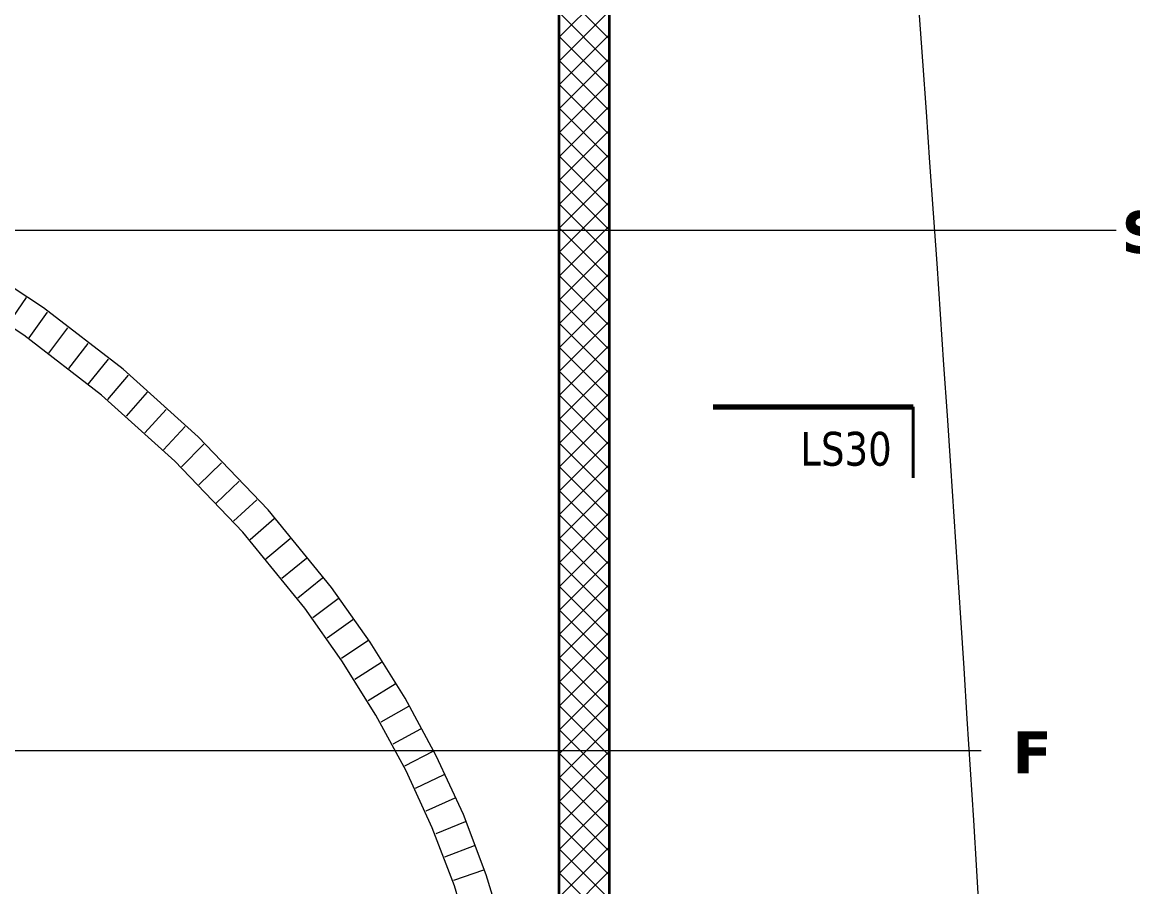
# Model space of a CAD drawing. Extents: x -1907 to 937, y -179 to 966.
# Drawn here: x 187.4 to 318.9, y 515.8 to 618.2 of the extents above; entities that cross this region are included whole.
import ezdxf
from ezdxf.lldxf.tags import DXFTag

# ---------------------------------------------------------------- set-up
doc = ezdxf.new("R2010")
doc.units = 0
doc.layers.get('0').update_dxf_attribs({"lineweight": 13})
for name, color, linetype, lineweight, true_color in [('A-DETL-____-OTLN', 5, 'Continuous', 9, 0x0000ff), ('EL01_WAN_Röhre Boden', 7, 'Continuous', 13, 0xff6666), ('G-____-____-SYMB', 7, 'Strichpunkt - Weit', 5, 0x008080), ('S-GRID-____-IDEN', 7, 'Continuous', 9, 0x5555aa)]:
    doc.layers.add(name, color=color, linetype=linetype, lineweight=lineweight, true_color=true_color)
for name, color, linetype, lineweight in [('A-WALL-____-MCUT', 7, 'Continuous', 35), ('A-WALL-____-PATT', 7, 'Continuous', 35), ('S-GRID-____-OTLN', 7, 'Continuous', 5)]:
    doc.layers.add(name, color=color, linetype=linetype, lineweight=lineweight)
doc.styles.get("Standard").update_dxf_attribs({"font": 'arial.ttf'})
tags = doc.linetypes.add('_Rasterlinie_', pattern=[0.375, 0.2, -0.05, 0.075, -0.05]).pattern_tags.tags
tags[10:11] = [DXFTag(74, 4), DXFTag(75, 0), DXFTag(340, '0'), DXFTag(46, 1.0), DXFTag(50, 0.0), DXFTag(44, 0.0), DXFTag(45, 0.0)]
tags[8:9] = [DXFTag(74, 4), DXFTag(75, 0), DXFTag(340, '0'), DXFTag(46, 1.0), DXFTag(50, 0.0), DXFTag(44, 0.0), DXFTag(45, 0.0)]
tags[6:7] = [DXFTag(74, 4), DXFTag(75, 0), DXFTag(340, '0'), DXFTag(46, 1.0), DXFTag(50, 0.0), DXFTag(44, 0.0), DXFTag(45, 0.0)]
tags[4:5] = [DXFTag(74, 4), DXFTag(75, 0), DXFTag(340, '0'), DXFTag(46, 1.0), DXFTag(50, 0.0), DXFTag(44, 0.0), DXFTag(45, 0.0)]
tags = doc.linetypes.add('_Schnittlinie_', pattern=[0.3, 0.15, -0.05, 0.05, -0.05]).pattern_tags.tags
tags[10:11] = [DXFTag(74, 4), DXFTag(75, 0), DXFTag(340, '0'), DXFTag(46, 1.0), DXFTag(50, 0.0), DXFTag(44, 0.0), DXFTag(45, 0.0)]
tags[8:9] = [DXFTag(74, 4), DXFTag(75, 0), DXFTag(340, '0'), DXFTag(46, 1.0), DXFTag(50, 0.0), DXFTag(44, 0.0), DXFTag(45, 0.0)]
tags[6:7] = [DXFTag(74, 4), DXFTag(75, 0), DXFTag(340, '0'), DXFTag(46, 1.0), DXFTag(50, 0.0), DXFTag(44, 0.0), DXFTag(45, 0.0)]
tags[4:5] = [DXFTag(74, 4), DXFTag(75, 0), DXFTag(340, '0'), DXFTag(46, 1.0), DXFTag(50, 0.0), DXFTag(44, 0.0), DXFTag(45, 0.0)]
tags = doc.linetypes.add('_Strichliert - Fein_', pattern=[0.15, 0.1, -0.05]).pattern_tags.tags
tags[6:7] = [DXFTag(74, 4), DXFTag(75, 0), DXFTag(340, '0'), DXFTag(46, 1.0), DXFTag(50, 0.0), DXFTag(44, 0.0), DXFTag(45, 0.0)]
tags[4:5] = [DXFTag(74, 4), DXFTag(75, 0), DXFTag(340, '0'), DXFTag(46, 1.0), DXFTag(50, 0.0), DXFTag(44, 0.0), DXFTag(45, 0.0)]
tags = doc.linetypes.add('ACAD_ISO03W100', pattern=[30, 12, -18]).pattern_tags.tags
tags[6:7] = [DXFTag(74, 4), DXFTag(75, 0), DXFTag(340, '0'), DXFTag(46, 0.0), DXFTag(50, 0.0), DXFTag(44, 0.0), DXFTag(45, 0.0)]
tags[4:5] = [DXFTag(74, 4), DXFTag(75, 0), DXFTag(340, '0'), DXFTag(46, 0.0), DXFTag(50, 0.0), DXFTag(44, 0.0), DXFTag(45, 0.0)]
tags = doc.linetypes.add('Strichpunkt - Weit', pattern=[0.5, 0.2, -0.15, 0, -0.15]).pattern_tags.tags
tags[10:11] = [DXFTag(74, 4), DXFTag(75, 0), DXFTag(340, '0'), DXFTag(46, 1.0), DXFTag(50, 0.0), DXFTag(44, 0.0), DXFTag(45, 0.0)]
tags[8:9] = [DXFTag(74, 4), DXFTag(75, 0), DXFTag(340, '0'), DXFTag(46, 1.0), DXFTag(50, 0.0), DXFTag(44, 0.0), DXFTag(45, 0.0)]
tags[6:7] = [DXFTag(74, 4), DXFTag(75, 0), DXFTag(340, '0'), DXFTag(46, 1.0), DXFTag(50, 0.0), DXFTag(44, 0.0), DXFTag(45, 0.0)]
tags[4:5] = [DXFTag(74, 4), DXFTag(75, 0), DXFTag(340, '0'), DXFTag(46, 1.0), DXFTag(50, 0.0), DXFTag(44, 0.0), DXFTag(45, 0.0)]

# ---------------------------------------------------------------- blocks, each defined once
blk = doc.blocks.new('Referenz-A0UJ2810XE', base_point=(-1920.13, -159.41))
at = {"layer": 'A-DETL-____-OTLN', "color": 0, "linetype": '_Strichliert - Fein_', "ltscale": 0.13}
blk.add_ellipse((-9410.42, -82.72), major_axis=(9711.22, 594.45), ratio=1, start_param=0, end_param=0.039487, dxfattribs=at)
at = {"layer": 'A-WALL-____-MCUT', "color": 0, "linetype": 'Continuous', "ltscale": 0.35}
for p, q in [((256.94, 218.65), (256.94, 893.75)), ((250.94, 622.05), (250.94, 490.05))]:
    blk.add_line(p, q, dxfattribs=at)
at = {"layer": 'A-WALL-____-PATT', "color": 0, "linetype": 'Continuous', "lineweight": 9, "ltscale": 0.13}
for p, q in [((250.94, 616.37), (256.94, 622.37)), ((256.94, 616.18), (250.94, 622.18)), ((250.94, 613.54), (256.94, 619.54)), ((256.94, 613.35), (250.94, 619.35)), ((250.94, 610.71), (256.94, 616.71)), ((256.94, 610.52), (250.94, 616.52)), ((250.94, 607.88), (256.94, 613.88)), ((256.94, 607.69), (250.94, 613.69)), ((250.94, 605.05), (256.94, 611.05)), ((256.94, 604.86), (250.94, 610.86)), ((250.94, 602.22), (256.94, 608.22)), ((256.94, 602.04), (250.94, 608.04)), ((250.94, 599.4), (256.94, 605.4)), ((256.94, 599.21), (250.94, 605.21)), ((250.94, 596.57), (256.94, 602.57)), ((256.94, 596.38), (250.94, 602.38)), ((250.94, 593.74), (256.94, 599.74)), ((256.94, 593.55), (250.94, 599.55)), ((250.94, 590.91), (256.94, 596.91)), ((256.94, 590.72), (250.94, 596.72)), ((250.94, 588.08), (256.94, 594.08)), ((256.94, 587.89), (250.94, 593.89)), ((250.94, 585.25), (256.94, 591.25)), ((256.94, 585.07), (250.94, 591.07)), ((250.94, 582.43), (256.94, 588.43)), ((256.94, 582.24), (250.94, 588.24)), ((250.94, 579.6), (256.94, 585.6)), ((256.94, 579.41), (250.94, 585.41)), ((250.94, 576.77), (256.94, 582.77)), ((256.94, 576.58), (250.94, 582.58)), ((250.94, 573.94), (256.94, 579.94)), ((256.94, 573.75), (250.94, 579.75)), ((250.94, 571.11), (256.94, 577.11)), ((256.94, 570.92), (250.94, 576.92)), ((250.94, 568.28), (256.94, 574.28)), ((256.94, 568.09), (250.94, 574.09)), ((250.94, 565.46), (256.94, 571.46)), ((256.94, 565.27), (250.94, 571.27)), ((250.94, 562.63), (256.94, 568.63)), ((256.94, 562.44), (250.94, 568.44)), ((250.94, 559.8), (256.94, 565.8)), ((256.94, 559.61), (250.94, 565.61)), ((250.94, 556.97), (256.94, 562.97)), ((256.94, 556.78), (250.94, 562.78)), ((250.94, 554.14), (256.94, 560.14)), ((256.94, 553.95), (250.94, 559.95)), ((250.94, 551.31), (256.94, 557.31)), ((256.94, 551.12), (250.94, 557.12)), ((250.94, 548.48), (256.94, 554.48)), ((256.94, 548.3), (250.94, 554.3)), ((250.94, 545.66), (256.94, 551.66)), ((256.94, 545.47), (250.94, 551.47)), ((250.94, 542.83), (256.94, 548.83)), ((256.94, 542.64), (250.94, 548.64)), ((250.94, 540), (256.94, 546)), ((256.94, 539.81), (250.94, 545.81)), ((250.94, 537.17), (256.94, 543.17)), ((256.94, 536.98), (250.94, 542.98)), ((250.94, 534.34), (256.94, 540.34)), ((256.94, 534.15), (250.94, 540.15)), ((250.94, 531.51), (256.94, 537.51)), ((256.94, 531.33), (250.94, 537.33)), ((250.94, 528.69), (256.94, 534.69)), ((256.94, 528.5), (250.94, 534.5)), ((250.94, 525.86), (256.94, 531.86)), ((256.94, 525.67), (250.94, 531.67)), ((250.94, 523.03), (256.94, 529.03)), ((256.94, 522.84), (250.94, 528.84)), ((250.94, 520.2), (256.94, 526.2)), ((256.94, 520.01), (250.94, 526.01)), ((250.94, 517.37), (256.94, 523.37)), ((256.94, 517.18), (250.94, 523.18)), ((250.94, 514.54), (256.94, 520.54)), ((256.94, 514.35), (250.94, 520.35)), ((250.94, 511.71), (256.94, 517.71)), ((256.94, 511.53), (250.94, 517.53))]:
    blk.add_line(p, q, dxfattribs=at)
at = {"layer": 'G-____-____-SYMB', "color": 0, "linetype": '_Schnittlinie_', "lineweight": 70, "ltscale": 0.7}
blk.add_line((269.2, 572.65), (292.88, 572.65), dxfattribs=at)
at = {"layer": 'G-____-____-SYMB', "color": 0, "linetype": 'Continuous', "lineweight": 40, "ltscale": 0.4}
blk.add_line((292.88, 564.22), (292.88, 572.65), dxfattribs=at)
at = {"layer": 'S-GRID-____-OTLN', "color": 0, "linetype": '_Rasterlinie_', "ltscale": 0.13}
for p, q in [((-928.26, 593.55), (316.93, 593.55)), ((-944.26, 531.95), (300.93, 531.95))]:
    blk.add_line(p, q, dxfattribs=at)
at = {"layer": 'G-____-____-SYMB', "color": 0, "linetype": 'Continuous', "ltscale": 0.13, "insert": (279.53, 569.68), "char_height": 4, "attachment_point": 1}
blk.add_mtext('{\\W0.8;\\fVerdana;LS30}', dxfattribs=at)
at = {"layer": 'S-GRID-____-IDEN', "color": 0, "linetype": 'Continuous', "lineweight": 5, "ltscale": 0.13, "char_height": 5, "attachment_point": 1}
for s, insert in [('{\\fVerdana|b1|i0;SH}', (317.57, 595.84)), ('{\\fVerdana|b1|i0;F}', (304.64, 534.24))]:
    blk.add_mtext(s, dxfattribs=dict(at, insert=insert))
blk = doc.blocks.new('Flexrohr-A0UJ2850XE', base_point=(11.69, 487.78))
at = {"color": 0, "linetype": 'ByBlock', "lineweight": -2, "ltscale": 0.13}
for p, q in [((189.89, 584.37), (180.03, 590.86)), ((187.56, 581.12), (177.96, 587.44)), ((187.84, 585.57), (185.7, 582.48)), ((199.32, 577.09), (189.89, 584.37)), ((190.35, 583.86), (188.15, 580.81)), ((192.75, 582.01), (190.49, 579)), ((196.75, 574.01), (187.56, 581.12)), ((195.15, 580.15), (192.84, 577.19)), ((197.55, 578.3), (195.19, 575.38)), ((199.91, 576.39), (197.49, 573.52)), ((208.22, 569.09), (199.32, 577.09)), ((205.44, 566.21), (196.75, 574.01)), ((202.17, 574.36), (199.69, 571.53)), ((204.43, 572.33), (201.9, 569.55)), ((206.69, 570.3), (204.1, 567.57)), ((208.89, 568.22), (206.25, 565.54)), ((216.49, 560.44), (208.22, 569.09)), ((213.49, 557.79), (205.44, 566.21)), ((210.98, 566.02), (208.3, 563.39)), ((213.08, 563.83), (210.34, 561.25)), ((215.18, 561.64), (212.39, 559.11)), ((224, 551.24), (216.49, 560.44)), ((217.2, 559.38), (214.37, 556.91)), ((220.83, 548.8), (213.49, 557.79)), ((219.12, 557.03), (216.24, 554.61)), ((221.04, 554.68), (218.12, 552.31)), ((222.95, 552.34), (220, 550.01)), ((228.57, 544.79), (224, 551.24)), ((224.79, 549.92), (221.78, 547.66)), ((225.24, 542.58), (220.83, 548.8)), ((226.55, 547.43), (223.49, 545.25)), ((228.32, 544.94), (225.19, 542.85)), ((232.71, 538.16), (228.57, 544.79)), ((229.25, 536.14), (225.24, 542.58)), ((229.94, 542.37), (226.77, 540.35)), ((231.55, 539.79), (228.33, 537.84)), ((236.41, 531.34), (232.71, 538.16)), ((233.11, 537.17), (229.84, 535.31)), ((232.83, 529.55), (229.25, 536.14)), ((234.56, 534.49), (231.25, 532.71)), ((236.01, 531.82), (232.66, 530.12)), ((239.63, 524.36), (236.41, 531.34)), ((235.94, 522.81), (232.83, 529.55)), ((237.32, 529.07), (233.93, 527.45)), ((238.6, 526.3), (235.17, 524.78)), ((239.83, 523.51), (236.35, 522.08)), ((242.34, 517.24), (239.63, 524.36)), ((238.56, 515.95), (235.94, 522.81)), ((240.91, 520.66), (237.4, 519.32)), ((242, 517.8), (238.45, 516.57)), ((244.51, 510), (242.34, 517.24)), ((240.64, 509), (238.56, 515.95))]:
    blk.add_line(p, q, dxfattribs=at)

msp = doc.modelspace()

# ---------------------------------------------------------------- block references
at = {"color": 9, "lineweight": 25, "ltscale": 0.25, "true_color": 0xc0c0c0}
msp.add_blockref('Referenz-A0UJ2810XE', (-1920.13, -159.41), dxfattribs=at)
at = {"layer": 'EL01_WAN_Röhre Boden', "color": 6, "linetype": 'ACAD_ISO03W100', "ltscale": 1.3, "true_color": 0xff00ff}
msp.add_blockref('Flexrohr-A0UJ2850XE', (11.69, 487.78), dxfattribs=at)

doc.saveas('drawing.dxf')
